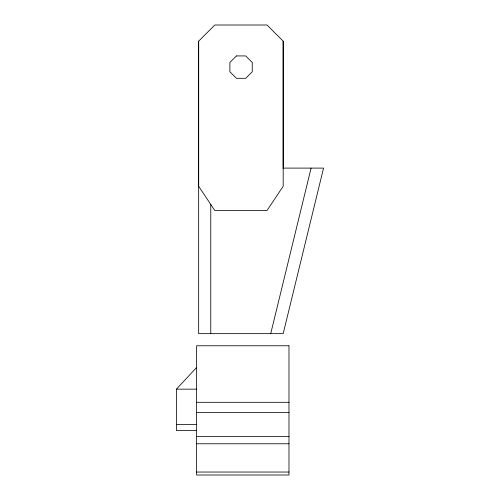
<?xml version="1.0" encoding="UTF-8"?>
<svg xmlns="http://www.w3.org/2000/svg" width="500" height="500" viewBox="0 0 500 500"><rect width="100%" height="100%" fill="white"/><g stroke="black" fill="none" stroke-linecap="round" stroke-linejoin="round"><path stroke-width="0.75" d="M283.181 168.325L283.181 41.15L267.025 25L214.812 25L198.663 41.15L198.663 333.656L283.181 333.656L323.556 168.1L283.181 168.1M210.775 333.656L210.775 204.444M283.181 41.15L283.181 186.269L267.025 210.5L214.812 210.5L198.663 186.269L198.663 41.15M270.712 333.656L311.087 168.1M196.631 430.581L176.444 430.581L176.444 389.156L196.631 367.463M176.444 389.156L196.631 389.156M196.631 402.312L288.981 402.312M196.631 412.406L288.981 412.406M176.444 424.525L196.631 424.525M196.631 436.637L288.981 436.637M196.631 443.775L288.981 443.775M196.631 472.044L288.981 472.044M236.431 55.925L229.875 62.481L229.875 71.75L236.431 78.306L245.7 78.306L252.256 71.75L252.256 62.481L245.7 55.925L236.431 55.925M288.981 345.769L196.631 345.769L196.631 475L288.981 475L288.981 345.769"/></g></svg>
